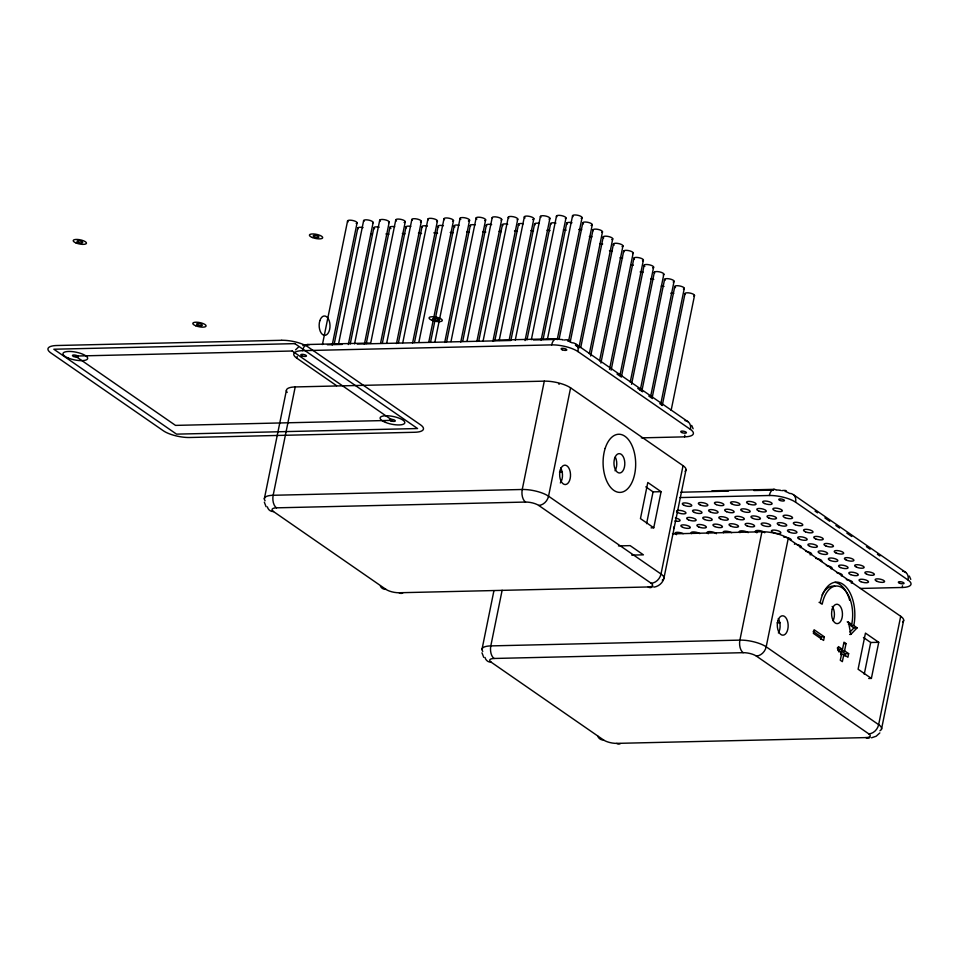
<?xml version="1.0" encoding="UTF-8"?>
<svg xmlns="http://www.w3.org/2000/svg" width="959" height="959" viewBox="0 0 959 959"><rect width="100%" height="100%" fill="white"/><g stroke="black" fill="none" stroke-linecap="round" stroke-linejoin="round"><path stroke-width="1.44" d="M264.348 498.788L286.381 390.445M685.05 471.313A19.396 6.054 11.5 0 0 683.048 465.678L570.593 387.844A19.396 6.054 11.5 0 0 544.292 381.143L295.204 386.933L273.159 495.276A9.698 5.43 88.7 0 0 276.444 507.838A9.698 3.033 11.5 0 0 273.519 511.567A9.698 7.444 -55.3 0 1 267.369 506.855M322.428 344.569L347.59 220.906M332.21 345.048L357.084 222.836M334.128 344.377L357.815 227.99M338.503 344.197L363.653 220.534M348.321 344.521L373.147 222.464M350.203 344.005L373.878 227.607M354.566 343.813L379.728 220.162M364.36 344.293L389.222 222.092M366.266 343.634L389.953 227.235M370.642 343.442L395.791 219.791M380.723 342.471L405.285 221.721M382.341 343.25L406.017 226.863M386.705 343.07L411.867 219.419M396.499 343.55L421.361 221.349M398.417 342.878L422.092 226.492M402.78 342.699L427.942 219.048M412.562 343.178L437.424 220.978M414.48 342.507L438.167 226.12M418.855 342.327L444.005 218.664M428.937 341.356L453.499 220.606M430.555 342.135L454.23 225.749M434.918 341.955L460.08 218.292M444.712 342.435L469.574 220.222M446.618 341.764L470.306 225.377M450.994 341.584L476.143 217.921M460.776 342.063L485.638 219.851M462.694 341.392L486.369 224.993M467.057 341.2L492.219 217.549M476.875 341.536L501.713 219.479M478.757 341.02L502.444 224.622M483.132 340.829L508.294 217.178M492.914 341.308L517.776 219.108M494.832 340.637L518.507 224.25M499.195 340.457L524.357 216.806M509.277 339.486L533.851 218.736M510.907 340.265L534.583 223.879M515.271 340.085L540.432 216.434M525.053 340.565L549.915 218.364M526.971 339.894L550.658 223.507M531.346 339.714L556.496 216.051M541.128 340.193L565.99 217.993M543.046 339.522L566.721 223.135M481.981 649.423L493.897 590.852M547.409 339.342L572.571 215.679M544.292 381.143L522.247 489.486A9.698 5.43 88.7 0 0 525.532 502.06A9.698 3.033 11.5 0 1 538.67 505.405L651.137 583.24A9.698 7.444 -55.3 0 0 661.003 574.021L683.048 465.678M502.132 590.264L490.804 645.898A9.698 5.43 88.7 0 0 494.077 658.473A9.698 3.033 11.5 0 0 491.164 662.189A9.698 7.444 -55.3 0 1 485.014 657.478M557.227 339.666L582.065 217.621M559.109 339.15L582.796 222.764M568.603 341.08L592.278 224.694M570.221 341.872L593.022 229.836M570.593 387.844L548.548 496.199A9.698 7.444 -55.3 0 1 538.67 505.405M578.828 348.153L602.504 231.766M580.746 347.494L603.235 236.909M589.341 353.775L612.729 238.839M590.672 356.017L613.46 243.982M599.567 360.86L622.954 245.912M600.897 363.089L623.686 251.066M609.492 369.383L633.18 252.996M611.123 370.162L633.911 258.139M620.017 375.005L643.405 260.069M621.372 377.091L644.136 265.211M630.243 382.078L653.63 267.141M631.561 384.319L654.362 272.284M640.204 390.457L663.844 274.214M641.787 391.392L664.587 279.369M650.693 396.235L674.069 281.299M652.312 397.014L674.8 286.441M660.907 403.307L684.294 288.371M662.237 405.549L685.026 293.514M646.594 523.65L653.055 491.871L645.803 486.848M671.132 410.38L694.52 295.444M653.75 527.798L661.087 491.679L647.804 482.485L640.456 518.603L653.75 527.798L651.065 527.858M686.021 469.61L663.856 578.565C662.609 583.168 658.533 586.452 653.894 587.172M761.937 531.777L739.892 640.121A9.698 5.43 88.7 0 0 743.165 652.683A9.698 3.033 11.5 0 1 756.315 656.04L868.782 733.863A9.698 7.444 -55.3 0 0 878.648 724.656L900.693 616.301L788.226 538.478A19.396 6.054 11.5 0 0 761.937 531.777L672.451 533.851M788.226 538.478L766.193 646.822A9.698 7.444 -55.3 0 1 756.315 656.04M820.628 639.317L821.12 636.908L813.172 631.406M824.332 636.824L823.601 640.444L813.376 633.372L814.107 629.751L824.332 636.824L821.12 636.908M838.801 651.892L839.293 649.483L837.255 648.068M841.343 650.897L840.599 654.506L843.824 654.434L847.912 657.263L848.643 653.654L844.555 650.825L841.343 650.897L845.43 653.726L848.643 653.654M839.293 649.483L842.505 649.411L843.98 642.182L846.018 643.597L844.555 650.825M843.824 654.434L842.35 661.662L840.3 660.248L841.774 653.019L837.686 650.19L838.418 646.582L842.505 649.411M844.939 656.136L845.43 653.726M864.239 674.273L870.7 642.494L863.448 637.483M871.383 678.421L878.732 642.314L865.45 633.108L858.101 669.226L871.383 678.421L868.71 678.492M881.501 729.2L903.666 620.245M849.974 632.029L853.906 627.917L857.13 627.845L850.825 634.414L849.614 634.438M295.552 349.843L298.237 347.314M879.847 732.916L876.154 736.248L871.539 737.795M307.527 344.509L369.802 343.058M494.341 340.169L556.616 338.719M327.439 344.761L342.351 344.413M357.263 344.065L510.895 340.493M533.264 339.977L554.146 339.486M336.573 385.674L296.739 358.115A19.396 6.054 11.5 0 1 302.588 350.658L551.677 344.88A19.396 6.054 11.5 0 1 577.965 351.581L690.432 429.416A19.396 6.054 11.5 0 1 684.582 436.86L641.331 437.867M559.457 472.212L562.442 472.14M653.055 491.871L661.087 491.679M711.986 490.792L774.261 489.342M680.806 492.231L728.54 491.116M753.894 490.528L773.278 490.085M679.823 497.577L769.322 495.503A19.396 6.054 11.5 0 1 795.61 502.204L908.065 580.039A19.396 6.054 11.5 0 1 902.227 587.483L860.463 588.454M276.444 507.838L525.532 502.06M618.447 545.911L630.135 545.635L643.417 554.841L631.729 555.105M380.411 586.201A9.698 7.444 -55.3 0 0 385.974 589.401A9.698 3.033 11.5 0 0 399.124 592.746L648.212 586.968A9.698 5.43 88.7 0 0 652.863 586.369M819.058 602.36L822.307 603.75A27.931 15.632 88.7 0 1 842.314 587.927A27.931 15.632 88.7 0 1 851.748 624.129L848.331 624.057M821.096 603.774L822.307 603.75M777.102 622.835L780.087 622.763M847.217 621.852L851.748 624.129M857.13 627.845L853.798 625.544L850.585 625.616L853.906 627.917M870.7 642.494L878.732 642.314M843.884 643.645L846.018 643.597M494.077 658.473L743.165 652.683M597.721 736.092A9.698 7.444 -55.3 0 0 603.619 740.024A9.698 3.033 11.5 0 0 616.769 743.381L865.857 737.591A9.698 5.43 88.7 0 0 870.005 737.447M688.322 421.936L575.868 344.101M905.967 572.559L793.513 494.736M575.436 345.276L577.881 346.966M616.997 374.034L620.665 376.575M637.783 388.419L642.674 391.799M648.775 396.031L652.444 398.572M659.78 403.643L662.225 405.345M815.078 511.135L817.524 512.825M824.86 517.896L829.751 521.276M835.864 525.508L839.533 528.049M846.869 533.12L851.76 536.513M866.421 546.666L870.089 549.195M877.425 554.278L879.871 555.968M273.519 511.567L385.974 589.401M491.164 662.189L603.619 740.024M909.312 576.047L910.774 579.368M691.667 425.412L693.129 428.745M483.72 657.347L481.981 652.803M266.075 506.724L264.336 502.18M848.415 621.816L850.825 634.414M551.677 344.88A9.698 5.43 88.7 0 1 558.617 339.39M577.965 351.581A9.698 7.444 -55.3 0 0 571.768 342.735A9.698 3.033 11.5 0 0 568.471 341.116M559.421 339.39A9.698 3.033 11.5 0 1 562.933 339.702A2.913 0.911 11.5 0 0 562.981 339.977M684.942 420.593A9.698 7.444 -55.3 0 1 690.432 429.416M684.834 435.158A9.698 5.43 88.7 0 1 684.582 436.86M296.739 358.115A9.698 7.444 -55.3 0 1 297.206 356.46M302.588 350.658A9.698 5.43 88.7 0 1 309.074 344.892M564.168 340.049A2.889 0.659 -4.4 0 1 568.112 339.93A2.889 0.659 -4.4 0 1 567.488 340.889M302.816 345.6A2.889 1.606 6.3 0 1 306.856 345.264M662.285 580.111A19.396 6.054 11.5 0 0 661.003 574.021L548.548 496.199A19.396 6.054 11.5 0 0 522.247 489.486L273.159 495.276A19.396 6.054 11.5 0 0 265.128 500.766M287.173 392.423A19.396 6.054 11.5 0 1 295.204 386.933M560.643 467.956A9.698 5.43 88.7 0 1 560.332 482.952M558.677 383.948A6.785 2.122 11.5 0 1 559.313 384.151M402.756 592.962A9.698 5.43 88.7 0 1 399.124 592.746M651.137 583.24A9.698 3.033 11.5 0 1 648.212 586.968M615.33 457.107A9.698 5.43 88.7 0 1 615.043 470.785M348.081 221.889A4.855 1.51 11.5 0 1 349.508 220.198A4.855 1.51 11.5 0 1 355.681 221.469A4.855 1.51 11.5 0 1 356.173 223.567M363.976 221.349A4.855 1.51 11.5 0 1 368.724 220.102A4.855 1.51 11.5 0 1 372.5 223.111M380.232 221.133A4.855 1.51 11.5 0 1 384.571 219.683A4.855 1.51 11.5 0 1 388.575 222.728M396.511 220.93A4.855 1.51 11.5 0 1 397.613 219.084A4.855 1.51 11.5 0 1 404.003 220.414A4.855 1.51 11.5 0 1 404.087 222.512M412.178 220.222A4.855 1.51 11.5 0 1 417.177 219.036A4.855 1.51 11.5 0 1 420.45 222.068M428.253 219.851A4.855 1.51 11.5 0 1 433.012 218.604A4.855 1.51 11.5 0 1 436.789 221.613M444.508 219.647A4.855 1.51 11.5 0 1 445.923 217.957A4.855 1.51 11.5 0 1 452.097 219.227A4.855 1.51 11.5 0 1 452.588 221.325M460.788 219.431A4.855 1.51 11.5 0 1 461.89 217.585A4.855 1.51 11.5 0 1 468.28 218.916A4.855 1.51 11.5 0 1 468.376 221.014M476.863 219.06A4.855 1.51 11.5 0 1 477.834 217.225A4.855 1.51 11.5 0 1 484.139 218.436A4.855 1.51 11.5 0 1 484.739 220.57M492.387 218.196A4.855 1.51 11.5 0 1 497.517 217.166A4.855 1.51 11.5 0 1 501.066 220.114M508.785 218.149A4.855 1.51 11.5 0 1 513.137 216.698A4.855 1.51 11.5 0 1 517.129 219.743M525.076 217.933A4.855 1.51 11.5 0 1 526.167 216.087A4.855 1.51 11.5 0 1 532.569 217.429A4.855 1.51 11.5 0 1 532.653 219.515M540.924 217.405A4.855 1.51 11.5 0 1 542.35 215.715A4.855 1.51 11.5 0 1 548.512 216.998A4.855 1.51 11.5 0 1 549.016 219.084M358.127 228.793A4.855 1.51 11.5 0 1 363.089 227.595M374.597 228.745A4.855 1.51 11.5 0 1 374.573 227.091A4.855 1.51 11.5 0 1 379.153 227.223M390.912 228.53A4.855 1.51 11.5 0 1 390.421 226.815A4.855 1.51 11.5 0 1 394.736 226.744M406.52 227.846A4.855 1.51 11.5 0 1 410.812 226.372M422.404 227.307A4.855 1.51 11.5 0 1 427.366 226.096M438.659 227.091A4.855 1.51 11.5 0 1 438.97 225.569A4.855 1.51 11.5 0 1 443.442 225.725M454.95 226.875A4.855 1.51 11.5 0 1 454.806 225.281A4.855 1.51 11.5 0 1 459.025 225.257M470.617 226.18A4.855 1.51 11.5 0 1 475.089 224.885M486.681 225.809A4.855 1.51 11.5 0 1 491.655 224.61M502.936 225.605A4.855 1.51 11.5 0 1 503.259 224.07A4.855 1.51 11.5 0 1 507.719 224.238M519.227 225.389A4.855 1.51 11.5 0 1 519.083 223.783A4.855 1.51 11.5 0 1 523.302 223.759M535.086 224.85A4.855 1.51 11.5 0 1 539.366 223.387M550.969 224.322A4.855 1.51 11.5 0 1 555.932 223.111M370.582 234.332A4.855 1.51 11.5 0 1 372.344 234.487M385.926 233.972A4.855 1.51 11.5 0 1 388.898 234.2M402.348 233.588A4.855 1.51 11.5 0 1 404.962 233.828M418.424 233.217A4.855 1.51 11.5 0 1 421.528 233.552M433.804 232.881A4.855 1.51 11.5 0 1 437.592 233.181M450.203 232.486A4.855 1.51 11.5 0 1 453.175 232.701M466.625 232.09A4.855 1.51 11.5 0 1 469.239 232.33M482.701 231.718A4.855 1.51 11.5 0 1 485.805 232.054M499.136 231.347A4.855 1.51 11.5 0 1 501.389 231.587M514.492 230.987A4.855 1.51 11.5 0 1 517.452 231.215M530.914 230.604A4.855 1.51 11.5 0 1 533.528 230.843M546.978 230.232A4.855 1.51 11.5 0 1 550.082 230.568M563.424 229.848A4.855 1.51 11.5 0 1 566.158 230.196M599.938 243.634A4.855 1.51 11.5 0 1 602.672 243.97M609.444 250.719A4.855 1.51 11.5 0 1 612.405 250.946M620.017 257.779A4.855 1.51 11.5 0 1 622.631 258.019M630.614 264.852A4.855 1.51 11.5 0 1 633.348 265.199M640.109 271.948A4.855 1.51 11.5 0 1 643.081 272.176M650.681 279.009A4.855 1.51 11.5 0 1 653.786 279.345M661.278 286.082A4.855 1.51 11.5 0 1 664.012 286.417M670.785 293.178A4.855 1.51 11.5 0 1 673.745 293.394M589.341 236.561A4.855 1.51 11.5 0 1 591.955 236.789M556.807 216.866A4.855 1.51 11.5 0 1 561.566 215.619A4.855 1.51 11.5 0 1 565.342 218.628M567.225 224.106A4.855 1.51 11.5 0 1 567.536 222.584A4.855 1.51 11.5 0 1 571.996 222.74M578.768 229.501A4.855 1.51 11.5 0 1 581.729 229.716M614.18 245.12A4.855 1.51 11.5 0 1 615.151 243.286A4.855 1.51 11.5 0 1 621.444 244.497A4.855 1.51 11.5 0 1 622.043 246.643M623.997 251.869A4.855 1.51 11.5 0 1 628.756 250.623A4.855 1.51 11.5 0 1 632.532 253.632M634.414 259.11A4.855 1.51 11.5 0 1 635.829 257.42A4.855 1.51 11.5 0 1 642.003 258.702A4.855 1.51 11.5 0 1 642.494 260.788M644.844 266.35A4.855 1.51 11.5 0 1 645.827 264.516A4.855 1.51 11.5 0 1 652.12 265.727A4.855 1.51 11.5 0 1 652.719 267.861M654.673 273.099A4.855 1.51 11.5 0 1 659.432 271.853A4.855 1.51 11.5 0 1 663.208 274.861M665.078 280.34A4.855 1.51 11.5 0 1 666.493 278.649A4.855 1.51 11.5 0 1 672.667 279.92A4.855 1.51 11.5 0 1 673.17 282.018M675.52 287.58A4.855 1.51 11.5 0 1 676.491 285.734A4.855 1.51 11.5 0 1 682.796 286.945A4.855 1.51 11.5 0 1 683.395 289.091M685.349 294.329A4.855 1.51 11.5 0 1 690.096 293.082A4.855 1.51 11.5 0 1 693.872 296.079M603.738 237.892A4.855 1.51 11.5 0 1 605.153 236.19A4.855 1.51 11.5 0 1 611.327 237.472A4.855 1.51 11.5 0 1 611.83 239.558M573.062 216.662A4.855 1.51 11.5 0 1 574.489 214.972A4.855 1.51 11.5 0 1 580.663 216.243A4.855 1.51 11.5 0 1 581.154 218.34M583.504 223.891A4.855 1.51 11.5 0 1 584.606 222.044A4.855 1.51 11.5 0 1 590.996 223.387A4.855 1.51 11.5 0 1 591.08 225.473M593.333 230.651A4.855 1.51 11.5 0 1 598.092 229.405A4.855 1.51 11.5 0 1 601.856 232.402M769.322 495.503A9.698 5.43 88.7 0 1 776.263 490.013M795.61 502.204A9.698 7.444 -55.3 0 0 789.413 493.37A9.698 3.033 11.5 0 0 786.116 491.739M777.066 490.013A9.698 3.033 11.5 0 1 780.578 490.325A2.913 0.911 11.5 0 0 780.578 490.517M902.587 571.216A9.698 7.444 -55.3 0 1 908.065 580.039M902.479 585.781A9.698 5.43 88.7 0 1 902.227 587.483M781.813 490.672A2.889 0.659 -4.4 0 1 785.757 490.552A2.889 0.659 -4.4 0 1 785.133 491.511M677.629 510.428A4.855 1.51 11.5 0 1 684.954 511.842A4.855 1.51 11.5 0 1 683.359 513.88A4.855 1.51 11.5 0 1 676.622 511.71M676.539 510.919A4.855 1.51 11.5 0 1 676.85 510.679M675.4 518.016A4.855 1.51 11.5 0 1 680.099 520.521A4.855 1.51 11.5 0 1 674.8 520.989M673.721 527.066A4.855 1.51 11.5 0 1 673.614 528.529M676.563 534.654A4.855 1.51 11.5 0 1 676.311 532.377A4.855 1.51 11.5 0 1 683.204 533.66M691.559 533.636A4.855 1.51 11.5 0 1 693.417 531.933A4.855 1.51 11.5 0 1 699.806 533.612M708.377 533.743A4.855 1.51 11.5 0 1 709.504 531.562A4.855 1.51 11.5 0 1 716.421 533.731M723.518 532.724A4.855 1.51 11.5 0 1 725.567 531.19A4.855 1.51 11.5 0 1 731.705 532.701M739.988 532.677A4.855 1.51 11.5 0 1 741.631 530.818A4.855 1.51 11.5 0 1 748.236 532.653M756.915 532.784A4.855 1.51 11.5 0 1 757.718 530.435A4.855 1.51 11.5 0 1 764.743 532.772M783.815 537.148A4.855 1.51 11.5 0 1 789.665 538.407A4.855 1.51 11.5 0 1 790.48 540.444M796.653 544.46A4.855 1.51 11.5 0 1 800.945 546.162A4.855 1.51 11.5 0 1 800.154 547.661M794.4 544.221A4.855 1.51 11.5 0 1 794.807 544.232M805.92 551.389A4.855 1.51 11.5 0 1 811.062 553.139A4.855 1.51 11.5 0 1 810.055 554.782M815.689 558.414A4.855 1.51 11.5 0 1 820.628 559.78A4.855 1.51 11.5 0 1 821.372 561.566M826.358 565.534A4.855 1.51 11.5 0 1 831.273 567.117A4.855 1.51 11.5 0 1 831.117 568.831M836.584 572.607A4.855 1.51 11.5 0 1 841.499 574.201A4.855 1.51 11.5 0 1 841.343 575.903M846.353 579.644A4.855 1.51 11.5 0 1 851.724 581.274A4.855 1.51 11.5 0 1 851.268 583.036M879.93 730.746A19.396 6.054 11.5 0 0 878.648 724.656L766.193 646.822A19.396 6.054 11.5 0 0 739.892 640.121L490.804 645.898A19.396 6.054 11.5 0 0 482.773 651.389M900.693 616.301A19.396 6.054 11.5 0 1 902.683 621.935M778.288 618.579A9.698 5.43 88.7 0 1 778.396 632.964M620.401 743.585A9.698 5.43 88.7 0 1 616.769 743.381M868.782 733.863A9.698 3.033 11.5 0 1 865.857 737.591M832.16 606.412A9.698 5.43 88.7 0 1 833.071 620.737M822.067 594.964A27.931 15.632 88.7 0 1 834.845 586.213M820.257 602.336A31.815 17.801 88.7 0 1 843.057 584.319A31.815 17.801 88.7 0 1 853.798 625.544M834.989 582.341A31.815 17.801 88.7 0 1 849.662 600.274M281.742 340.289L56.761 345.516A19.396 6.054 11.5 0 0 50.911 352.96L163.378 430.795A19.396 6.054 11.5 0 0 189.666 437.496L414.648 432.269A19.396 6.054 11.5 0 0 420.498 424.813L308.043 346.99A19.396 6.054 11.5 0 0 281.742 340.289M294.892 343.634L53.836 349.232L176.528 434.139L417.573 428.541L294.892 343.634M292.255 351.006L75.317 356.053L175.509 425.388L392.447 420.354L292.255 351.006M195.684 325.772A6.785 2.122 11.5 0 0 206.089 326.06A6.785 2.122 11.5 0 0 196.559 322.2A6.785 2.122 11.5 0 0 195.684 325.772M197.83 325.149A2.913 0.911 11.5 0 0 202.289 325.269A2.913 0.911 11.5 0 0 198.201 323.615A2.913 0.911 11.5 0 0 197.83 325.149M76.061 242.987A6.785 2.122 11.5 0 0 86.478 243.274A6.785 2.122 11.5 0 0 76.936 239.426A6.785 2.122 11.5 0 0 76.061 242.987M78.218 242.363A2.913 0.911 11.5 0 0 82.678 242.483A2.913 0.911 11.5 0 0 78.59 240.841A2.913 0.911 11.5 0 0 78.218 242.363M431.91 320.282A6.785 2.122 11.5 0 0 442.327 320.57A6.785 2.122 11.5 0 0 432.785 316.722A6.785 2.122 11.5 0 0 431.91 320.282M434.067 319.659A2.913 0.911 11.5 0 0 438.527 319.779A2.913 0.911 11.5 0 0 434.439 318.136A2.913 0.911 11.5 0 0 434.067 319.659M312.298 237.508A6.785 2.122 11.5 0 0 322.703 237.784A6.785 2.122 11.5 0 0 313.173 233.936A6.785 2.122 11.5 0 0 312.298 237.508M314.444 236.873A2.913 0.911 11.5 0 0 318.903 237.005A2.913 0.911 11.5 0 0 314.828 235.351A2.913 0.911 11.5 0 0 314.444 236.873M319.85 320.666A9.698 5.43 88.7 0 0 324.645 335.35A9.698 5.43 88.7 0 0 329.249 320.941A9.698 5.43 88.7 0 0 319.85 320.666M68.329 358.079A12.611 3.944 11.5 0 0 87.653 358.606A12.611 3.944 11.5 0 0 69.959 351.45A12.611 3.944 11.5 0 0 68.329 358.079M385.47 422.38A12.611 3.944 11.5 0 0 404.794 422.907A12.611 3.944 11.5 0 0 387.088 415.75A12.611 3.944 11.5 0 0 385.47 422.38M73.699 356.52A2.913 0.911 11.5 0 0 78.159 356.64A2.913 0.911 11.5 0 0 74.071 354.986A2.913 0.911 11.5 0 0 73.699 356.52M390.84 420.821A2.913 0.911 11.5 0 0 395.3 420.941A2.913 0.911 11.5 0 0 391.212 419.287A2.913 0.911 11.5 0 0 390.84 420.821M562.238 349.771A2.913 0.911 11.5 0 0 566.781 349.975A2.913 0.911 11.5 0 0 562.813 348.285A2.913 0.911 11.5 0 0 562.238 349.771M681.861 432.557A2.913 0.911 11.5 0 0 686.404 432.761A2.913 0.911 11.5 0 0 682.424 431.071A2.913 0.911 11.5 0 0 681.861 432.557M301.905 355.825A2.913 0.911 11.5 0 0 306.448 356.017A2.913 0.911 11.5 0 0 302.469 354.339A2.913 0.911 11.5 0 0 301.905 355.825M614.599 458.486A9.698 5.43 88.7 0 0 619.562 473.003A9.698 5.43 88.7 0 0 623.997 458.438A9.698 5.43 88.7 0 0 614.599 458.486M605.177 448.356A29.094 16.291 88.7 0 0 619.574 492.399A29.094 16.291 88.7 0 0 633.396 449.184A29.094 16.291 88.7 0 0 605.177 448.356M560.296 470.042A9.698 5.43 88.7 0 0 565.259 484.559A9.698 5.43 88.7 0 0 569.706 469.982A9.698 5.43 88.7 0 0 560.296 470.042M779.883 500.406A2.913 0.911 11.5 0 0 784.426 500.598A2.913 0.911 11.5 0 0 780.458 498.92A2.913 0.911 11.5 0 0 779.883 500.406M899.494 583.192A2.913 0.911 11.5 0 0 904.037 583.384A2.913 0.911 11.5 0 0 900.069 581.693A2.913 0.911 11.5 0 0 899.494 583.192M684.199 505.369A4.855 1.51 11.5 0 0 691.763 505.693A4.855 1.51 11.5 0 0 685.146 502.9A4.855 1.51 11.5 0 0 684.199 505.369M700.262 504.997A4.855 1.51 11.5 0 0 707.838 505.321A4.855 1.51 11.5 0 0 701.221 502.516A4.855 1.51 11.5 0 0 700.262 504.997M716.337 504.626A4.855 1.51 11.5 0 0 723.901 504.949A4.855 1.51 11.5 0 0 717.284 502.144A4.855 1.51 11.5 0 0 716.337 504.626M732.412 504.254A4.855 1.51 11.5 0 0 739.976 504.578A4.855 1.51 11.5 0 0 733.359 501.773A4.855 1.51 11.5 0 0 732.412 504.254M694.424 512.454A4.855 1.51 11.5 0 0 701.988 512.777A4.855 1.51 11.5 0 0 695.371 509.972A4.855 1.51 11.5 0 0 694.424 512.454M710.487 512.082A4.855 1.51 11.5 0 0 718.063 512.406A4.855 1.51 11.5 0 0 711.434 509.601A4.855 1.51 11.5 0 0 710.487 512.082M726.562 511.698A4.855 1.51 11.5 0 0 734.126 512.022A4.855 1.51 11.5 0 0 727.509 509.217A4.855 1.51 11.5 0 0 726.562 511.698M742.626 511.327A4.855 1.51 11.5 0 0 750.202 511.65A4.855 1.51 11.5 0 0 743.585 508.845A4.855 1.51 11.5 0 0 742.626 511.327M688.574 519.898A4.855 1.51 11.5 0 0 696.138 520.222A4.855 1.51 11.5 0 0 689.521 517.416A4.855 1.51 11.5 0 0 688.574 519.898M704.649 519.526A4.855 1.51 11.5 0 0 712.213 519.85A4.855 1.51 11.5 0 0 705.596 517.045A4.855 1.51 11.5 0 0 704.649 519.526M720.712 519.155A4.855 1.51 11.5 0 0 728.289 519.478A4.855 1.51 11.5 0 0 721.659 516.673A4.855 1.51 11.5 0 0 720.712 519.155M736.788 518.783A4.855 1.51 11.5 0 0 744.352 519.107A4.855 1.51 11.5 0 0 737.735 516.302A4.855 1.51 11.5 0 0 736.788 518.783M752.851 518.411A4.855 1.51 11.5 0 0 760.427 518.735A4.855 1.51 11.5 0 0 753.798 515.93A4.855 1.51 11.5 0 0 752.851 518.411M682.724 527.342A4.855 1.51 11.5 0 0 690.3 527.666A4.855 1.51 11.5 0 0 683.671 524.873A4.855 1.51 11.5 0 0 682.724 527.342M698.799 526.971A4.855 1.51 11.5 0 0 706.363 527.294A4.855 1.51 11.5 0 0 699.746 524.489A4.855 1.51 11.5 0 0 698.799 526.971M714.863 526.599A4.855 1.51 11.5 0 0 722.439 526.923A4.855 1.51 11.5 0 0 715.822 524.117A4.855 1.51 11.5 0 0 714.863 526.599M730.938 526.227A4.855 1.51 11.5 0 0 738.502 526.551A4.855 1.51 11.5 0 0 731.885 523.746A4.855 1.51 11.5 0 0 730.938 526.227M747.013 525.856A4.855 1.51 11.5 0 0 754.577 526.179A4.855 1.51 11.5 0 0 747.96 523.374A4.855 1.51 11.5 0 0 747.013 525.856M763.076 525.484A4.855 1.51 11.5 0 0 770.652 525.808A4.855 1.51 11.5 0 0 764.023 523.003A4.855 1.51 11.5 0 0 763.076 525.484M773.302 532.557A4.855 1.51 11.5 0 0 780.866 532.88A4.855 1.51 11.5 0 0 774.249 530.075A4.855 1.51 11.5 0 0 773.302 532.557M789.377 532.185A4.855 1.51 11.5 0 0 796.941 532.509A4.855 1.51 11.5 0 0 790.324 529.704A4.855 1.51 11.5 0 0 789.377 532.185M799.59 539.258A4.855 1.51 11.5 0 0 807.166 539.581A4.855 1.51 11.5 0 0 800.549 536.776A4.855 1.51 11.5 0 0 799.59 539.258M809.816 546.33A4.855 1.51 11.5 0 0 817.392 546.654A4.855 1.51 11.5 0 0 810.763 543.849A4.855 1.51 11.5 0 0 809.816 546.33M820.041 553.415A4.855 1.51 11.5 0 0 827.617 553.739A4.855 1.51 11.5 0 0 820.988 550.934A4.855 1.51 11.5 0 0 820.041 553.415M830.266 560.488A4.855 1.51 11.5 0 0 837.83 560.811A4.855 1.51 11.5 0 0 831.213 558.006A4.855 1.51 11.5 0 0 830.266 560.488M840.492 567.56A4.855 1.51 11.5 0 0 848.056 567.884A4.855 1.51 11.5 0 0 841.439 565.079A4.855 1.51 11.5 0 0 840.492 567.56M850.717 574.633A4.855 1.51 11.5 0 0 858.281 574.956A4.855 1.51 11.5 0 0 851.664 572.151A4.855 1.51 11.5 0 0 850.717 574.633M860.942 581.717A4.855 1.51 11.5 0 0 868.506 582.041A4.855 1.51 11.5 0 0 861.889 579.236A4.855 1.51 11.5 0 0 860.942 581.717M779.152 525.112A4.855 1.51 11.5 0 0 786.716 525.436A4.855 1.51 11.5 0 0 780.099 522.631A4.855 1.51 11.5 0 0 779.152 525.112M748.476 503.883A4.855 1.51 11.5 0 0 756.052 504.206A4.855 1.51 11.5 0 0 749.423 501.401A4.855 1.51 11.5 0 0 748.476 503.883M758.701 510.955A4.855 1.51 11.5 0 0 766.265 511.279A4.855 1.51 11.5 0 0 759.648 508.474A4.855 1.51 11.5 0 0 758.701 510.955M768.926 518.028A4.855 1.51 11.5 0 0 776.49 518.351A4.855 1.51 11.5 0 0 769.873 515.546A4.855 1.51 11.5 0 0 768.926 518.028M805.44 531.813A4.855 1.51 11.5 0 0 813.016 532.137A4.855 1.51 11.5 0 0 806.387 529.332A4.855 1.51 11.5 0 0 805.44 531.813M815.665 538.886A4.855 1.51 11.5 0 0 823.23 539.21A4.855 1.51 11.5 0 0 816.612 536.405A4.855 1.51 11.5 0 0 815.665 538.886M825.891 545.959A4.855 1.51 11.5 0 0 833.455 546.282A4.855 1.51 11.5 0 0 826.838 543.477A4.855 1.51 11.5 0 0 825.891 545.959M836.116 553.031A4.855 1.51 11.5 0 0 843.68 553.355A4.855 1.51 11.5 0 0 837.063 550.562A4.855 1.51 11.5 0 0 836.116 553.031M846.341 560.116A4.855 1.51 11.5 0 0 853.906 560.44A4.855 1.51 11.5 0 0 847.288 557.635A4.855 1.51 11.5 0 0 846.341 560.116M856.555 567.189A4.855 1.51 11.5 0 0 864.131 567.512A4.855 1.51 11.5 0 0 857.514 564.707A4.855 1.51 11.5 0 0 856.555 567.189M866.78 574.261A4.855 1.51 11.5 0 0 874.356 574.585A4.855 1.51 11.5 0 0 867.727 571.78A4.855 1.51 11.5 0 0 866.78 574.261M877.005 581.334A4.855 1.51 11.5 0 0 884.582 581.657A4.855 1.51 11.5 0 0 877.953 578.864A4.855 1.51 11.5 0 0 877.005 581.334M795.215 524.729A4.855 1.51 11.5 0 0 802.791 525.053A4.855 1.51 11.5 0 0 796.162 522.259A4.855 1.51 11.5 0 0 795.215 524.729M764.551 503.511A4.855 1.51 11.5 0 0 772.115 503.835A4.855 1.51 11.5 0 0 765.498 501.03A4.855 1.51 11.5 0 0 764.551 503.511M774.776 510.584A4.855 1.51 11.5 0 0 782.34 510.907A4.855 1.51 11.5 0 0 775.723 508.102A4.855 1.51 11.5 0 0 774.776 510.584M784.989 517.656A4.855 1.51 11.5 0 0 792.566 517.98A4.855 1.51 11.5 0 0 785.948 515.175A4.855 1.51 11.5 0 0 784.989 517.656M777.941 620.665A9.698 5.43 88.7 0 0 782.904 635.182A9.698 5.43 88.7 0 0 787.351 620.605A9.698 5.43 88.7 0 0 777.941 620.665M832.232 609.121A9.698 5.43 88.7 0 0 837.195 623.638A9.698 5.43 88.7 0 0 841.642 609.061A9.698 5.43 88.7 0 0 832.232 609.121"/></g></svg>
